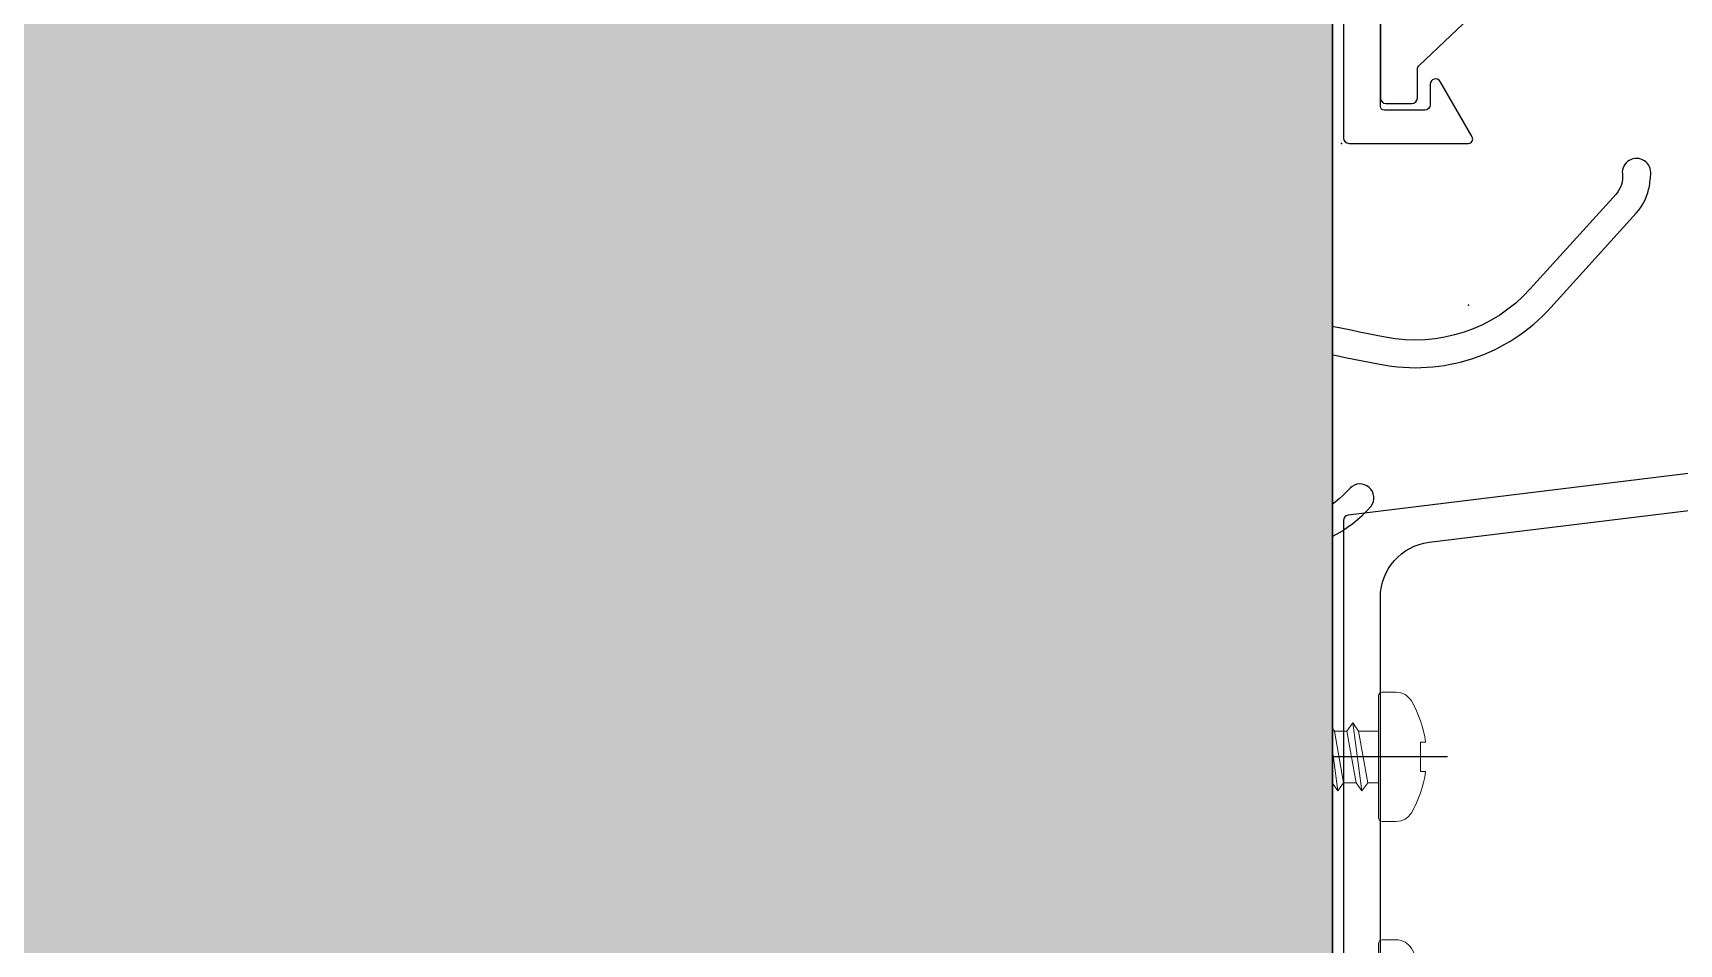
# Model space of a CAD drawing. Header units: millimetres. Extents: x -4391136 to -1798569, y -886572 to -291056.
# Drawn here: x -2446139.6 to -2446050.4, y -383553.5 to -383504.1 of the extents above; entities that cross this region are included whole.
import ezdxf

# ---------------------------------------------------------------- set-up
doc = ezdxf.new("R2010")
doc.units = ezdxf.units.MM
doc.set_wipeout_variables(frame=1)
doc.linetypes.add('CENTER', pattern=[50.800000000000004, 31.75, -6.35, 6.35, -6.35])
for name, color, linetype in [('010 - ASPG_ACCESSORIES_MAIN_COLOR_1', 7, 'Continuous'), ('010 - ASPG_EXTR_MAIN_COLOR_2', 7, 'Continuous'), ('010 - ASPG_FLASHING_HATCH_', 7, 'Continuous'), ('010 - ASPG_FLASHING_MAIN_COLOR_4', 7, 'Continuous'), ('010 - ASPG_FLASHING_WIPEOUT_', 7, 'Continuous'), ('010 - ASPG_FRAMING_MAIN_COLOR_2', 7, 'Continuous'), ('010 - ASPG_FRAMING_SUB_COLOR_2', 7, 'Continuous'), ('010 - ASPG_FRAMING_WIPEOUT_', 7, 'Continuous'), ('BOLT & SCREW', 7, 'Continuous'), ('Center Line', 7, 'CENTER')]:
    doc.layers.add(name, color=color, linetype=linetype)
doc.layers.add('010 - ASPG_EXTR_DEF_SUB', color=7, linetype='Continuous', plot=False)
doc.layers.add('12-GRID', color=7, linetype='CENTER', lineweight=13)
doc.layers.add('SCREW', color=7, linetype='Continuous', lineweight=5)

# ---------------------------------------------------------------- blocks, each defined once
blk = doc.blocks.new('PZG35-9D5')
at = {"layer": 'Center Line', "color": 7}
blk.add_line((1.4210854715202e-14, 3.733653355866409), (1.4210854715202e-14, -10.53404386090006), dxfattribs=at)
at = {"layer": 'SCREW', "color": 7}
for p, q in [((-1.399999999999963, 2.842170943040401e-14), (-1.399999999999963, -1.090192378864657)), ((1.399999999999991, 0), (1.399999999999991, -0.5901923788647139)), ((-1.399999999999963, -1.090192378864685), (1.399999999999991, -0.5901923788646855)), ((1.850000000000037, -0.8999999999999773), (1.399999999999991, -0.5901923788646855)), ((-1.850000000000009, -1.399999999999977), (1.850000000000037, -0.8999999999999773)), ((-1.850000000000009, -1.399999999999977), (-1.399999999999963, -1.090192378864685)), ((-1.850000000000009, -1.399999999999977), (-1.399999999999963, -1.709807621135297)), ((-1.399999999999963, -1.709807621135297), (1.399999999999991, -1.209807621135297)), ((-1.399999999999963, -1.709807621135269), (-1.399999999999963, -2.390192378864697)), ((1.850000000000037, -0.8999999999999773), (1.399999999999991, -1.209807621135297)), ((1.399999999999991, -1.209807621135269), (1.399999999999991, -1.890192378864725)), ((-1.850000000000009, -2.699999999999989), (1.850000000000037, -2.199999999999989)), ((-1.850000000000009, -2.699999999999989), (-1.399999999999963, -2.390192378864697)), ((-1.399999999999963, -2.390192378864697), (1.399999999999991, -1.890192378864697)), ((-1.399999999999963, -3.009807621135309), (1.399999999999991, -2.509807621135309)), ((1.850000000000037, -2.199999999999989), (1.399999999999991, -1.890192378864697)), ((1.850000000000037, -2.199999999999989), (1.399999999999991, -2.509807621135309)), ((1.399999999999991, -2.50980762113528), (1.399999999999991, -3.190192378864708)), ((-1.850000000000009, -2.699999999999989), (-1.399999999999963, -3.009807621135309)), ((-1.399999999999963, -3.009807621135309), (-1.399999999999963, -3.690192378864708)), ((0.5619885887190463, -3.339837273736322), (1.399999999999991, -3.190192378864708)), ((0.7141825614195483, -3.653488843051434), (1.850000000000037, -3.5)), ((1.850000000000037, -3.5), (1.399999999999991, -3.190192378864708)), ((1.850000000000037, -3.5), (1.399999999999991, -3.80980762113532)), ((-1.850000000000009, -4), (-1.399999999999963, -3.690192378864708)), ((-1.850000000000009, -4), (-0.9911470940920566, -3.883938796498938)), ((-1.850000000000009, -4), (-1.399999999999963, -4.30980762113532)), ((-1.399999999999963, -3.690192378864708), (-0.8446989986695002, -3.591031485769975)), ((-1.399999999999963, -4.30980762113532), (-1.184865735341859, -4.271390788160659)), ((-1.399999999999963, -4.309807621135349), (-1.399999999999963, -8.099999999999966)), ((0.7141825614195483, -3.932275020881832), (1.399999999999991, -3.80980762113532)), ((1.399999999999991, -3.809807621135349), (1.399999999999991, -4.490192378864691)), ((0.7141825614195483, -4.612659778611231), (1.399999999999991, -4.49019237886472)), ((0.7141825614195483, -4.953488843051389), (1.850000000000037, -4.800000000000011)), ((0.7141825614195483, -5.232275020881843), (1.399999999999991, -5.109807621135332)), ((1.850000000000037, -4.800000000000011), (1.399999999999991, -4.49019237886472)), ((1.850000000000037, -4.800000000000011), (1.399999999999991, -5.109807621135332)), ((1.399999999999991, -5.109807621135332), (1.399999999999991, -8.099999999999966)), ((1.4210854715202e-14, -9.5), (-1.399999999999963, -8.099999999999966)), ((1.4210854715202e-14, -9.5), (1.399999999999991, -8.099999999999966))]:
    blk.add_line(p, q, dxfattribs=at)
blk.add_lwpolyline([(1.4210854715202e-14, -9.5), (0.7141825614195483, -5.232275020881843), (0.7141825614195483, -3.600899293750615, 0.4176573264866609), (0.4106596181599826, -3.300919979679151, 0.1081021898226624), (-0.8446989986694433, -3.591031485769975), (-1.399999999999991, -4.701675652739141)], format="xyb", dxfattribs=at)
blk = doc.blocks.new('*U3396')
at = {"layer": 'SCREW', "color": 7}
blk.add_lwpolyline([(3.026373332565058, 1.780836269555209, 0.09905967801670053), (0.7999999999999687, 2.546427498927414), (0.7999999999999687, 2.274284095813357), (-0.800000000000054, 2.274284095813357), (-0.800000000000054, 2.546427498927414, 0.09905967801670058), (-3.026373332565143, 1.780836269555209, 0.2665876613401604), (-3.500000000000043, 0.9556546004010897), (-3.500000000000043, 0.1999999999999886, 0.4142135623730938), (-3.300000000000054, 0), (3.299999999999997, 0, 0.4142135623731049), (3.499999999999986, 0.1999999999999886), (3.499999999999957, 0.9556546004010897, 0.2665876613401604)], format="xyb", close=True, dxfattribs=at)
blk.add_blockref('PZG35-9D5', (-1.4210854715202e-14, 0), dxfattribs=at)
blk = doc.blocks.new('*U3399')
at = {"color": 7}
blk.add_point((0, 0), dxfattribs=at)
at = {"layer": '010 - ASPG_ACCESSORIES_MAIN_COLOR_1', "color": 7}
blk.add_lwpolyline([(-39.69999999902211, -0.5999999995172398, 0.4142135623731156), (-39.99999999883585, -0.8999999995638059), (-39.99999999883585, -7.366962144914214, 0.5773502691897371), (-39.65044321701862, -7.568778847059366), (-36.64260295056738, -5.832201459393036, 0.7673269879794871), (-36.78520590183325, -5.299999999645297), (-37.89999999874271, -5.299999999645297, -0.4142135623735732), (-38.19999999902211, -4.999999999656938), (-38.19999999902211, -2.799999999587089, -0.4142135623730951), (-37.99999999883585, -2.59999999951724), (-32.18326623388566, -2.59999999951724, -0.3888787318530097), (-31.98402729420923, -2.782568851142787), (-31.8474567013327, -4.343577870872468, 0.3888787318530089), (-31.34935935237445, -4.799999999528882), (-30.29999999911524, -4.799999999528882, 0.4142135623732408), (-29.99999999883585, -4.499999999540523), (-29.99999999883585, -2.899999999505599, -0.4142135623731785), (-29.69999999902211, -2.59999999951724), (0.4107479506637901, -2.59999999951724, -0.3789692262628873), (3.38851808081381, -5.235465979035143), (7.952927200356498, -42.5207682372482, 0.4465929586642906), (11.6177961837966, -45.07649022702281, -0.4898018444424612), (16.07846395508386, -48.68238816667036), (16.06490363762714, -49.36225294566866, -0.1824796859550777), (15.80227640201338, -50.01801436272836, -0.2679491924113072), (15.32539491611533, -50.16829426406803, 1.122114645179816), (15.09990952932276, -52.3421093734276, 0.4050039718497206), (18.0645059288945, -49.40213623346681), (18.07806624681689, -48.72227145435209, 0.4898054953707174), (11.15966573380865, -43.12966807454978, -0.4465970485362636), (9.938031048281118, -42.27776159492242), (4.866356541635469, -0.8481197821154633, 0.3641755342157969), (4.570876519894227, -0.5999999995172398)], format="xyb", close=True, dxfattribs=at)
at = {"layer": '010 - ASPG_EXTR_DEF_SUB', "color": 7}
for p in [(-39.99999999883585, -0.4999999995172402), (43.44495566345738, -76.89999999944341), (43.44495566345738, -77.49999999954052)]:
    blk.add_point(p, dxfattribs=at)
at = {"layer": '010 - ASPG_EXTR_MAIN_COLOR_2', "color": 7}
blk.add_lwpolyline([(11.37409105408005, -48.15170148877115), (11.47245816211216, -47.43577758665815), (12.17779493960552, -47.55667202338264), (12.29266474000178, -46.78670596401826, -0.5355375090189683), (14.1918134491425, -49.16870282323253, 0.9915718169393263), (15.66379558271728, -49.57599316951273, 1.157025413028558), (8.792231505503878, -48.77291728999153, -0.6885576205791355), (8.274611146422103, -48.98797988444021), (-17.14292736421339, -22.16859813180672), (-32.34153279638849, -6.131750148785431), (-32.34153279638849, -2.899999981694054, 0.4143115081626392), (-32.64163311407901, -2.59999999951724), (-37.54163311352022, -2.59999999951724, 0.4141156188887998), (-37.84153278893791, -2.899999981635847), (-37.84153278893791, -4.299999988411218, 0.4142135623731781), (-37.54153279098682, -4.599999986478724), (-35.98884801496752, -4.599999986478724, -0.205894629290155), (-35.77110154624097, -4.693635078269653), (33.22969053988345, -77.49999999954052), (43.14495566324331, -77.49999999954052, 0.6681786376628355), (43.35708769806661, -76.98786796536915), (40.5215537941549, -74.1523340573247, 0.6681786381757795), (40.00942175951786, -74.36446609156592), (40.00942175951786, -75.99999999802712), (33.87471885257401, -75.99999999802712), (11.86384030175395, -52.7751643466243, -0.5583539238224016), (12.08261241135187, -51.95244935475676, 0.7662751832817146), (12.03674733010121, -50.39291741001107, -0.4385828234445206), (10.70630855322815, -48.05207626283555)], format="xyb", close=True, dxfattribs=at)
at = {"layer": 'SCREW', "color": 7, "rotation": 180}
for p in [(-21.64901723782532, -2.499999999924694), (-8.237076249206439, -2.499999999924694)]:
    blk.add_blockref('*U3396', p, dxfattribs=at)
blk = doc.blocks.new('*U2000')
at = {"color": 7}
blk.add_wipeout([(995, 4.000000001355147), (60.00000000297592, 3.9999999999997726), (60.00000000297592, 69.2999999999995), (995, 69.3000000013551)], dxfattribs=at).dxf.layer = '010 - ASPG_FRAMING_WIPEOUT_'
at = {"layer": '010 - ASPG_FRAMING_MAIN_COLOR_2', "color": 7}
blk.add_lwpolyline([(965.0000000011642, 69.30000000135537), (90.00000000181171, 69.3), (90.00000000181171, 6), (965.0000000011642, 6.000000001355374)], close=True, dxfattribs=at)
at = {"layer": '010 - ASPG_FRAMING_SUB_COLOR_2', "color": 7}
for points in [[(995, 4.000000001355374), (60.00000000297587, 4), (60.00000000297587, 69.3), (995, 69.30000000135537)], [(60.00000000297587, 2.000000000715772), (60.00000000297587, 4), (995, 4.000000001355374), (995, 2.000000002071147)]]:
    blk.add_lwpolyline(points, close=True, dxfattribs=at)
at = {"color": 7, "xscale": -1, "rotation": 180}
for p in [(880.7738853988703, 69.3), (945.7738853988703, 69.3)]:
    blk.add_blockref('*U3399', p, dxfattribs=at)
blk = doc.blocks.new('W-1-PP17-ENT2_REV00_20260528-225335_ASPG_UPPF')
at = {"color": 7, "xscale": -1, "rotation": 270}
blk.add_blockref('*U2000', (1018, -1204.999999999069), dxfattribs=at)
blk = doc.blocks.new('*U3395')
at = {"layer": '12-GRID', "color": 7, "linetype": 'CENTER'}
for p, q in [((5.684341886080801e-14, -6.200000000000029), (5.684341886080801e-14, 2.200000000000029)), ((-4.199999999999973, -2), (4.200000000000085, -2))]:
    blk.add_line(p, q, dxfattribs=at)
at = {"layer": 'BOLT & SCREW', "color": 7}
for p, q in [((-0.2288719817826677, -1.446462371730204), (-0.4418749999998197, -0.2325000000002947)), ((0.2288719817822642, -1.446462371730562), (0.4418749999996946, -0.2324999999999764)), ((-0.553537628269381, -1.771128018217196), (-1.767499999999847, -1.558125000000442)), ((-0.4577439635652332, -1.771128018217196), (-0.8837500000000146, -1.558125000000442)), ((-0.2288719817826677, -1.542256036434869), (-0.4418749999998197, -1.116250000000048)), ((0.2288719817822642, -1.542256036434869), (0.4418749999996946, -1.116250000000048)), ((0.4577439635647103, -1.771128018217196), (0.8837499999994917, -1.558125000000442)), ((0.5535376282692559, -1.771128018217196), (1.767500000000001, -1.558125000000124)), ((-0.553537628269381, -2.228871981782805), (-1.767500000000483, -2.441875000000354)), ((-0.4577439635652332, -2.228871981782805), (-0.8837500000000146, -2.441875000000354)), ((-0.2288719817826677, -2.457743963565131), (-0.4418749999998197, -2.883750000000271)), ((-0.2288719817821107, -2.553537628269438), (-0.4418749999998197, -3.767500000000023)), ((0.4418749999996946, -2.883750000000271), (0.2288719817829008, -2.457743963565131)), ((0.2288719817829008, -2.553537628269438), (0.4418749999999732, -3.767500000000023)), ((0.4577439635647103, -2.228871981782805), (0.8837500000001283, -2.441874999999877)), ((0.5535376282692559, -2.228871981782805), (1.767500000000001, -2.441874999999877))]:
    blk.add_line(p, q, dxfattribs=at)
for points in [[(-1.767500000000006, -1.558125000000442), (-0.8837500000001342, -1.558125000000442, 0.4142135623730394), (-0.4418749999998197, -1.116250000000048), (-0.4418749999998197, -0.2325000000002947), (0.4418749999996946, -0.2324999999999764), (0.4418749999996946, -1.116250000000048, 0.4142135623731505), (0.8837500000000089, -1.558125000000442), (1.76750000000012, -1.558125000000124), (1.76750000000012, -2.441874999999877), (0.8837500000000089, -2.441874999999877, 0.414213562373095), (0.4418749999996946, -2.883750000000271), (0.4418749999999732, -3.767500000000023), (-0.4418749999998197, -3.767500000000023), (-0.4418749999998197, -2.883750000000271, 0.4142135623730397), (-0.8837500000001342, -2.441875000000354), (-1.767500000000483, -2.441875000000354)], [(0.2288719817829008, -2.457743963565131, -0.414213562373095), (0.4577439635645909, -2.228871981782805), (0.5535376282692559, -2.228871981782805), (0.5535376282692559, -1.771128018217196), (0.4577439635645909, -1.771128018217196, -0.4142135623730951), (0.228871981782105, -1.542256036434869), (0.228871981782105, -1.446462371730562), (-0.2288719817826677, -1.446462371730204), (-0.2288719817826677, -1.542256036434869, -0.4142135623730951), (-0.4577439635649944, -1.771128018217196), (-0.553537628269381, -1.771128018217196), (-0.553537628269381, -2.228871981782805), (-0.4577439635649944, -2.228871981782805, -0.4142135623730951), (-0.2288719817826677, -2.457743963565131), (-0.2288719817822698, -2.553537628269438), (0.2288719817829008, -2.553537628269438)]]:
    blk.add_lwpolyline(points, format="xyb", close=True, dxfattribs=at)
blk.add_circle((5.684341886080801e-14, -2), 3.5, dxfattribs=at)
blk = doc.blocks.new('*U3046')
at = {"layer": '010 - ASPG_EXTR_DEF_SUB', "color": 7}
blk.add_point((780, -1.502371560491156e-10), dxfattribs=at)
at = {"layer": '010 - ASPG_EXTR_MAIN_COLOR_2', "color": 7}
for points in [[(725.561955856625, 33.06505110450287, 0.07704788012868193), (758.7415275620297, 68.43644483816077, -0.2476739044870795), (758.9891886156984, 68.56714037128457), (760.9840893819928, 68.56714037128457, -0.04413111325910057), (761.4728248161264, 68.5045802022001, -0.1258462906385483), (763.9636769010685, 67.20642238189664, -0.09885145914925667), (764.8173400671221, 66.033808065266, -0.2058282691334744), (764.7936664214358, 61.20460651108495, -0.1151163694662807), (761.3683241284452, 57.18072180564248, 0.822373071447778), (762.4550462905318, 56.10392398623715, 0.109184526549196), (766.1486009340733, 60.55948756877531, 0.2083234795678962), (766.1894268463366, 66.6402645749409, 0.1005277992320483), (764.9723091390915, 68.3167104216778, 0.1451157280627245), (761.2923091310076, 70.06714037134277), (745.7587749278173, 70.06714037134277, 0.4336592857269459), (745.4594267569482, 69.74737493499613), (745.8413778650574, 63.96271307490731, 0.0820690263538202), (745.8636512933299, 63.8674585702034, 0.7206537881255028), (747.3290865048766, 63.97254170027061, 0.07922428198988747), (747.3377835312858, 64.06661670513184), (747.0687732263468, 68.14078645621392, -0.4336592857264138), (747.4679041211493, 68.56714037128457), (755.8611929877661, 68.56714037134277, -0.6073848710044985), (756.3521102210507, 67.62217621311045, -0.04582868044492008), (737.7838222887367, 45.76076047353179, -0.5604921351226578)], [(797.9835184067488, 41.25212405490566, -0.01942473842078824), (788.6239250916988, 33.46052617040806, -0.5525007933269362), (788.1474985848181, 33.63667257970775, 0.3444609008774969), (784.9894988052547, 36.29767865981086, 0.9520149233436535), (784.8615776561201, 34.77593409551883, -2.42318646531747), (783.0375749985687, 32.95193143761827, 0.9520149233867892), (781.5158304339275, 32.82401028877467, 0.2853998218446234), (783.4930240777321, 29.88851448261522, -0.5533776808031501), (783.5629085102119, 29.3849656624032, 0.03067395406819984), (768.4630128806457, 15.05729964540916, 0.4171002255848137), (769.114368729759, 5.27296420503518, 0.9355530918984264), (770.0966641549021, 6.406584819570355, -0.4344100119147308), (769.803354519885, 14.29476617471192, -0.01499848524836865), (776.9205648060888, 21.4545541917567, -0.7383485292466446), (779.917139344383, 19.76412730299745, 0.004917316774645771), (776.8066999851726, 4.803864106269259, 0.2636109069979271), (779.8802099335007, -4.460317215159364), (784.9957336951047, -9.084236265019342, 0.1258843890439943), (786.2677612504922, -9.753782964345362, 0.04427494949630078), (787.0895440597087, -9.866966023143675, 1.107654826573523), (787.1254592109472, -8.331805701692417, -0.2155958426847688), (786.0232266592793, -7.991025417029221), (780.8860520706512, -3.347536196383942, -0.2636109069978752), (778.2782254475169, 4.512981288450476, -0.004854851929905817), (781.34138361644, 19.25507699985866, 0.2339601468136614), (780.8154424866661, 21.95487343807582, -0.2408104543272742), (780.7103134100325, 24.90310810671764, -0.1041570884704408), (780.7846048693173, 25.00194829803769), (782.99301963998, 26.93374890848173, -0.2290212912668875), (785.7006792640314, 26.88725557011895, -0.3817208427142056), (790.2736195935868, 9.069098417438738, 0.9773819303748196), (791.6203112956136, 8.407760736265857, 0.3611050424324235), (787.4081621826626, 27.50327562543208, -0.4961260631527202), (787.4429225292988, 30.68812541730114, 0.003188108562510474), (789.0558096300811, 31.90200527404778, -0.00282652430436861), (790.561955856625, 33.06505110449035, 0.07704788012868193), (823.7415275620297, 68.43644483814825, -0.2476739044870795)]]:
    blk.add_lwpolyline(points, format="xyb", dxfattribs=at)
at = {"color": 7, "rotation": 179.999999999989}
blk.add_blockref('*U3395', (784.8663687226363, 30.9471403712767), dxfattribs=at)
blk = doc.blocks.new('*U3470')
at = {"color": 7}
blk.add_wipeout([(0, 69.29999999994743), (2622.2999999956082, 69.29999999978463), (2500.9999999958404, -52.00000000016098), (0, -51.99999999999818)], dxfattribs=at).dxf.layer = '010 - ASPG_FLASHING_WIPEOUT_'
at = {"layer": '010 - ASPG_FLASHING_HATCH_'}
h = blk.add_hatch(dxfattribs=at)
h.set_pattern_fill('DOTS', scale=0.1)
h.set_pattern_definition([(0, (0, 0), (3.96875, 7.9375), [0, -7.9375])])
h.paths.add_polyline_path([(-2.8421709430404e-14, 69.29999999999998), (2622.299999995787, 69.29999999983718), (2500.99999999602, -52.00000000016281), (3.155443620884047e-30, -52.00000000000001)])
at = {"layer": '010 - ASPG_FLASHING_MAIN_COLOR_4', "color": 7}
blk.add_lwpolyline([(-2.8421709430404e-14, 69.29999999999998), (2622.299999995787, 69.29999999983718), (2500.99999999602, -52.00000000016281), (3.155443620884047e-30, -52.00000000000001)], close=True, dxfattribs=at)

msp = doc.modelspace()

# ---------------------------------------------------------------- block references
at = {"color": 7}
msp.add_blockref('W-1-PP17-ENT2_REV00_20260528-225335_ASPG_UPPF', (-2447156.514610203, -383210.8748381315), dxfattribs=at)

# ---------------------------------------------------------------- next in the draw order: block references
at = {"color": 7, "rotation": 90}
msp.add_blockref('*U3046', (-2446061.847648059, -384298.8714908148), dxfattribs=at)

# ---------------------------------------------------------------- next in the draw order: block references
at = {"color": 7, "xscale": -1, "rotation": 270}
msp.add_blockref('*U3470', (-2446138.514610203, -385915.8748381306), dxfattribs=at)

doc.saveas('drawing.dxf')
